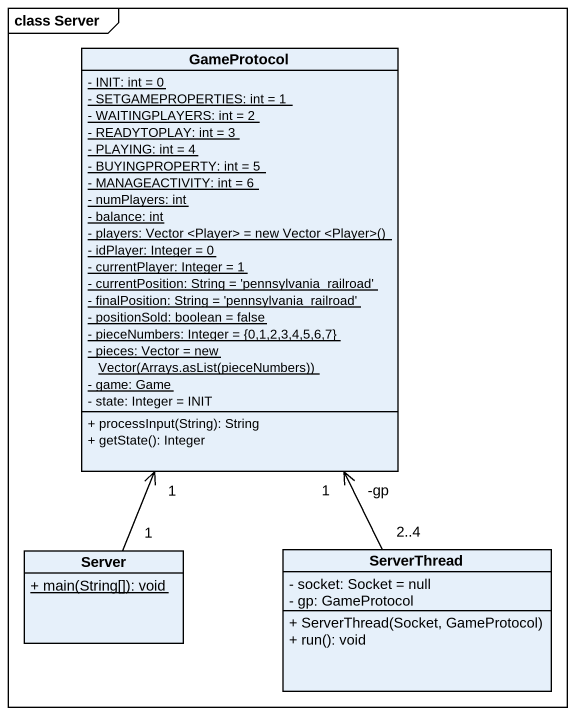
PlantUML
@startuml
mainframe class Server
hide circle
hide empty members
skinparam classAttributeIconSize 0
class GameProtocol {
  {static} - INIT: int = 0
  {static} - SETGAMEPROPERTIES: int = 1
  {static} - WAITINGPLAYERS: int = 2
  {static} - READYTOPLAY: int = 3
  {static} - PLAYING: int = 4
  {static} - BUYINGPROPERTY: int = 5
  {static} - MANAGEACTIVITY: int = 6
  {static} - numPlayers: int
  {static} - balance: int
  {static} {field} - players: Vector <Player> = new Vector <Player>()
  {static} - idPlayer: Integer = 0
  {static} - currentPlayer: Integer = 1
  {static} - currentPosition: String = 'pennsylvania_railroad'
  {static} - finalPosition: String = 'pennsylvania_railroad'
  {static} - positionSold: boolean = false
  {static} - pieceNumbers: Integer = {0,1,2,3,4,5,6,7}
  {static} {field} - pieces: Vector = new Vector(Arrays.asList(pieceNumbers))
  {static} - game: Game
  - state: Integer = INIT
  + processInput(String): String
  + getState(): Integer
}
class Server {
  {static} + main(String[]): void
}
class ServerThread {
  - socket: Socket = null
  - gp: GameProtocol
  + ServerThread(Socket, GameProtocol)
  + run(): void
}
Server "1" -up-> "1" GameProtocol
ServerThread "2..4" -up-> "-gp\n1" GameProtocol
@enduml
